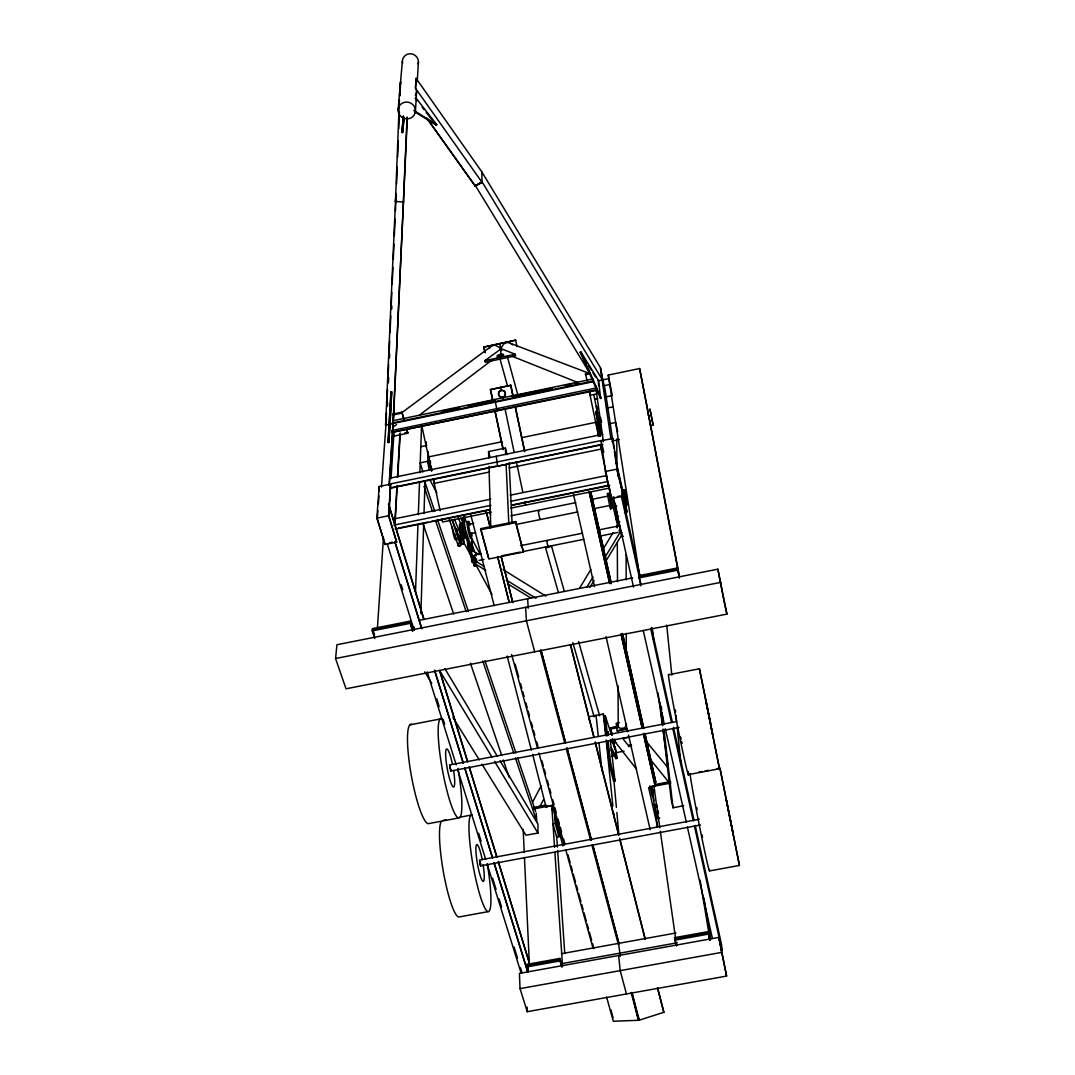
<?xml version="1.0" encoding="UTF-8"?>
<svg xmlns="http://www.w3.org/2000/svg" width="1075" height="1075" viewBox="0 0 1075 1075"><rect width="100%" height="100%" fill="white"/><g stroke="black" fill="none" stroke-linecap="round" stroke-linejoin="round"><path stroke-width="1.5" d="M481.922 764.177L525.944 835.194L537.943 833.085L537.943 824.055L500.05 760.764M653.009 794.64L653.882 800.714M429.637 467.343L427.877 461.269L428.159 451.581M420.876 613.583L423.698 523.552M424.007 513.541L425.001 481.869M426.103 446.851L426.251 441.852M414.103 630.367L414.224 627.007M415.514 591.788L417.96 524.694M418.323 514.629L419.492 482.756M419.855 472.691L421.575 425.727M395.506 200.918L385.602 425.176L393.06 423.617L403.461 201.065L403.394 201.979L395.452 201.468L399.389 99.679M399.524 96.347L399.698 91.778M396.581 183.946L397.239 167.257M397.629 157.232L398.274 140.543M398.731 128.852L399.376 112.149M400.034 95.46L400.599 82.09M412.383 631.119L410.059 621.148L372.447 628.62L372.286 630.877L374.799 638.563M386.785 406.202L387.524 389.499M387.82 382.808L388.639 364.425M388.935 357.747L389.674 341.03M390.037 332.672L390.776 315.969M391.072 309.277L391.811 292.561M392.187 284.217L392.926 267.5M393.289 259.142L393.961 244.106M394.323 235.748L395.062 219.031M395.439 210.687L396.097 195.637M387.39 406.148L387.537 402.816M388.424 382.754L388.653 377.742M389.54 357.693L389.688 354.347M391.69 309.224L391.838 305.891M403.394 201.979L407.062 117.215M407.344 117.417L393.826 411.779M392.818 433.064L393.732 436.168L407.774 433.238L406.982 429.489M388.102 442.457L391.004 391.824L391.703 391.864L390.023 424.437L388.801 442.51L388.102 442.457L391.004 391.824M396.675 542.122L388.989 516.228L390.561 484.153L379.193 486.491L376.855 518.163L385.078 544.474L396.675 542.122L388.545 515.772L390.561 484.153M388.801 442.51L391.703 391.864M394.753 524.062L396.957 485.672M397.441 477.327L399.927 433.91M394.995 524.882L397.199 486.464M397.763 476.44L400.249 433.01M403.689 419.277L401.916 412.195L392.509 414.171M427.003 118.613L475.217 186.217L482.097 182.427L415.501 88.258L416.106 78.381L481.775 171.812L600.683 368.053L602.457 379.905L482.084 181.89L475.204 185.666M415.434 110.806L416.643 91.294M417.234 81.539L418.444 62.014M389.056 485.524L393.853 411.349L389.405 484.691M415.501 88.258L416.106 78.381L416.925 80.155M389.137 508.717L389.352 505.371M389.661 500.359L390.507 486.988M391.045 478.644L393.907 433.521M597.095 390.252L391.811 432.392L391.932 430.524L596.706 387.847M385.078 544.474L377.298 518.62L377.903 510.491M377.433 627.76L383.466 537.46M483.763 347.091L515.61 340.157L483.763 347.091L484.865 351.767M385.602 425.176L386.489 412.894M381.477 487.083L386.463 417.772M378.373 503.973L378.978 495.844M379.327 490.966L379.193 486.491M395.452 201.468L396.084 193.567M608.302 735.233L607.872 731.739L608.678 734.4M399.698 91.818L400.558 81.888M398.099 110.174L402.346 61.409M404.133 117.712L402.628 132.548L401.862 132.467L403.313 116.382M402.628 132.548L403.945 118.075M503.758 355.959A3.333 0.833 -13.1 0 0 500.265 356.067L500.386 359.05M500.856 348.811L500.681 355.973M335.561 658.518L336.932 644.731L717.872 569.172L726.915 614.107L346.029 688.793L335.561 658.518L720.841 582.354M401.862 132.467L403.501 115.979M499.673 343.731L501.219 350.369M606.582 997.022L613.301 1021.25L638.51 1020.309L631.831 992.467M463.056 537.393C461.188 539.247 457.816 522.101 460.422 524.143M449.861 766.193L449.861 767.671M611.944 507.991L608.961 493.089M614.752 739.143L614.954 741.629L636.481 769.109M626.362 723.999C627.477 729.065 616.956 730.395 618.232 724.617L618.246 726.122L618.488 725.329M600.925 447.724L601.247 446.824M700.443 824.995L480.646 865.899L480.606 863.413M699.288 819.257L479.544 860.04L480.525 865.886M415.42 95.688L416.576 91.939L416.227 89.279M481.103 553.638L474.518 554.969L475.647 560.989M595.967 423.577L596.329 422.865M539.583 807.191L543.413 799.827M532.595 802.098L541.155 785.919M579.721 587.971L590.833 569.535M602.806 549.688L613.072 532.663M616.486 526.992L619.751 521.59M586.99 586.95L593.01 577.02M605.064 557.173L619.684 533.066L619.187 530.096M589.758 587.555L594.072 580.473M606.139 560.653L621.646 535.162M676.215 721.621L449.632 764.97L450.761 771.017L450.868 769.351M695.189 825.425L721.594 944.817L721.97 950.313L694.369 825.721M721.164 950.434L722.44 949.668M488.937 348.555L491.127 346.338A6.893 6.678 9.4 0 1 495.857 345.451L499.821 347.789A5.281 5.12 9.3 0 1 500.816 350.517M460.664 538.602L458.823 534.947M503.879 343.745L501.326 347.467A5.281 5.133 7.4 0 0 501.635 350.343M485.779 570.355L471.791 561.782L473.941 560.142L473.564 555.641M419.384 415.165L492.619 359.614M484.838 360.662L501.246 348.73L515.221 354.253L515.583 355.838L485.215 362.248L484.838 360.662L515.221 354.253M393.289 426.99L396.514 424.571M401.136 413.217L491.127 346.338M414.533 111.679L436.141 125.076L436.786 124.673L415.743 97.758M481.224 182.522L475.204 185.827L427.03 118.237M580.245 352.21L580.863 351.888L598.654 380.711L600.562 398.489L580.245 352.21L583.631 357.693M502.576 397.266A3.48 3.453 71.9 0 0 504.43 391.555A3.48 3.453 71.9 0 0 498.572 392.778A3.48 3.453 71.9 0 0 502.576 397.266L503.046 398.449M472.718 404.778L493.049 400.249M501.353 390.373L500.722 387.403M492.767 400.948L490.375 389.607L510.853 385.28L513.178 396.326M490.375 389.607L510.853 385.28M638.725 1018.415L639.343 1020.162L663.839 1012.287L657.645 987.885M590.403 373.643L585.593 374.637L585.485 373.804L590.282 372.797M392.456 415.044L401.875 413.069M639.518 575.38L608.235 375.081L639.612 368.523L647.714 409.736M392.603 420.795L593.037 378.938M512.076 396.272L534.315 391.623M441.865 411.161L459.67 407.438M467.773 405.745L485.578 402.023M488.265 401.526L491.369 400.881M513.124 396.272L516.39 395.6M519.427 395.022L525.662 393.719M528.793 393.074L531.91 392.415M534.329 391.851L552.281 388.102M565.329 385.374L571.846 384.003M575.112 383.332L578.377 382.646M392.456 422.986L593.333 381.047M392.63 423.577L593.467 381.652M597.888 380.859L608.961 378.588L612.293 395.613L605.83 396.957M603.398 385.858L609.888 384.514M391.811 432.392L596.961 389.661M404.697 433.01L407.815 432.365M589.167 390.507L590.229 395.264L596.598 393.947M594.515 399.309L597.74 398.637M420.809 446.689L426.842 445.44M607.053 408.083L613.193 406.807M601.086 433.977L598.278 418.027L600.75 417.517M428.508 456.915L501.958 441.744M521.429 437.713L595.671 422.368L596.101 421.534L598.95 435.644M427.877 461.269L420.218 462.855L422.865 471.952M609.404 423.778L615.653 422.488L617.682 431.814M488.762 458.152L488.574 451.554L505.384 448.073L507.051 454.537M389.419 478.281L602.779 434.313M388.962 484.207L603.693 440.024M623.231 495.373L623.352 496.153L611.5 498.558L605.588 472.006L601.127 440.831L612.737 438.439L613.019 439.702M611.608 441.193L619.375 439.594M390.225 487.889L495.938 466.147M601.18 444.512L497.577 466.187L496.287 456.257M390.198 488.265L602.873 444.539M434.219 483.36L489.636 471.979M509.187 467.961L601.153 449.081L600.898 444.889M376.855 518.163L388.545 515.772M394.31 518.862L490.67 499.203M510.235 495.212L606.313 475.607M393.947 525.084L490.845 505.344M510.531 501.34L607.16 481.654M398.489 528.08L427.998 522.074M431.277 521.402L490.308 509.389M511.593 505.062L608.047 485.43M395.183 529.128L490.308 509.778M511.606 505.438L609.74 485.47M491.356 512.09L442.551 522.007L441.865 518.795M510.88 508.112L609.176 488.117L608.517 484.865M468.928 524.318L473.766 523.337M510.921 515.798L575.837 502.616M592.123 499.311L608.41 496.005M389.472 542.794L392.375 542.203M611.393 497.765L614.349 497.174M617.305 496.569L620.262 495.965M462.519 517.814L463.365 528.336L464.924 528.013L472.678 551.327L471.146 551.636M618.421 521.939L616.862 522.248L611.124 498.357L612.696 498.034L621.914 536.506L623.446 536.197M480.632 528.658L515.664 521.563L523.431 552.026L488.735 559L480.632 528.658L488.695 557.885M480.659 529.76L515.718 522.665L515.664 521.563M470.837 533.603L475.688 532.622M516.067 524.452L577.732 511.955M594.018 508.663L610.304 505.357M470.017 538.132L471.549 537.822L472.678 551.327M452.145 519.695L461.981 544.34L464.279 543.883L463.553 537.688M467.235 539.153L467.853 546.651L469.385 546.342L469.009 541.84M617.117 516.511L618.676 516.202M520.569 545.683L582.502 533.213M598.694 529.948L619.751 525.715M479.047 560.384L483.978 559.403M502.079 555.762L520.166 552.12M523.458 551.462L583.738 539.327M599.944 536.076L617.749 532.488M474.263 562.306L476.695 561.822L476.427 558.825M619.684 533.066L622.143 532.582M467.853 546.651L474.384 566.135L475.903 565.826L475.257 558.342M677.344 568.003L677.747 570.18L639.061 577.866L638.725 575.689L677.344 568.003L679.4 578.162M419.022 620.342L632.57 577.893M638.899 576.778L677.546 569.092M372.286 630.877L409.965 623.393M663.02 729.078L671.163 799.048L673.044 807.795L683.66 805.686M409.817 724.873L442 718.637A50.619 7.78 79.7 0 0 441.516 764.768A50.619 7.78 79.7 0 0 458.582 817.994L428.132 823.705A50.552 8.64 79.8 0 1 410.462 770.479A50.552 8.64 79.8 0 1 412.021 724.442M668.422 674.778L699.462 668.771L710.736 723.408M604.204 717.213L603.277 714.002L588.858 716.77L589.181 720.022M610.506 731.914L605.279 715.937L603.908 716.205L606.125 735.972M626.752 729.092L617.157 730.933L616.163 723.26L619.348 722.642M610.681 730.328L610.398 727.869L617.346 726.539M618.327 727.506L610.251 729.052L610.143 728.165L618.219 726.619M606.475 732.25L607.859 731.994M626.617 728.554L617.157 730.933M607.886 732.505L606.515 732.774L606.932 735.502M606.596 733.526L607.98 733.257M450.761 771.017L679.077 727.412M628.982 737.248L622.721 738.444L628.163 745.271L631.321 744.666M628.432 746.52L631.603 745.916M612.575 738.498L616.069 752.661L624.078 751.143M613.637 755.497L614.981 755.241M611.352 756.182L614.188 755.644M610.896 749.88L615.881 758.614L617.211 758.359L615.142 746.964M610.304 740.017L615.008 781.041L613.597 781.31L609.256 763.976L610.681 763.707L608.074 740.648M443.142 820.373L446.353 819.768M459.186 817.349L472.019 814.917A49.087 7.135 80.1 0 0 472.395 861.478A49.087 7.135 80.1 0 0 488.023 911.587A49.087 7.135 80.1 0 0 487.311 863.937M698.589 772.173L701.868 771.554M705.16 770.936L708.452 770.318M716.662 768.759L719.954 768.141L739.439 865.442L709.46 870.938M688.322 774.618L719.484 768.746L705.563 699.341L713.262 737.544L711.113 726.364M533.321 807.459L545.966 805.067M654.662 784.589L670.652 781.565M549.325 805.739L546.06 807.002L552.604 805.121M649.891 786.793L655.186 785.798L643.428 733.486M533.402 808.951L550.803 805.686M659.674 817.914L657.416 818.33L654.218 804.799L651.665 786.672L670.881 783.057M657.47 826.662L648.642 787.679L655.186 785.798M554.418 811.733L555.224 823.356L552.98 823.772L556.716 837.143L558.946 836.726L558.234 826.715M654.218 804.799L656.489 804.369L657.188 807.379M488.265 911.6L459.012 916.975A49.02 7.928 80.3 0 1 443.787 874.096A49.02 7.928 80.3 0 1 441.247 821.461M561.405 953.727L675.906 932.993M528.443 971.625L526.871 964.396L559.873 958.416L562.185 966.344M676.067 944.992L674.549 937.682L708.035 931.635L709.849 939.698M674.724 938.918L708.237 932.858M526.978 966.895L560.035 960.916L559.873 958.416M674.898 940.168L708.438 934.108L709.89 940.558M562.077 963.576L677.304 942.775M718.785 937.427L519.427 973.399L520.031 988.624L527.274 1011.669L726.606 976.087L718.785 937.427L726.606 976.087M520.031 988.624L721.352 952.45M699.382 668.784L719.484 768.746M399.645 93.014L399.994 93.686M389.338 424.397L390.023 424.437M611.85 508.045L609.068 493.465M589.409 373.415L508.583 342.656A6.893 6.692 7.1 0 0 503.879 343.745M512.668 356.483L577.732 382.472M449.632 764.97L450.116 765.736M510.155 343.033L512.668 344.82M616.378 742.771L614.954 741.629M508.394 584.236L531.01 598.103M473.941 560.142L483.75 566.162M506.352 580.057L536.008 598.278M473.188 551.139L478.778 554.593M503.046 569.602L545.872 596.087M413.848 110.429L436.786 124.673M599.944 425.162L599.635 424.383L600.334 428.952M646.922 742.22L667.817 767.563M651.06 760.334L667.965 781.202M415.098 98.174L417.1 100.741M422.112 107.137L424.114 109.704M426.117 112.27L432.123 119.957M434.125 122.523L436.141 125.076M649.811 786.134L652.874 790.058M424.692 671.875L431.747 683.23M452.871 717.321L479.289 759.918M585.324 360.447L587.017 363.189M588.724 365.93L591.263 370.042M592.957 372.783L595.496 376.908M590.484 374.355L475.204 185.303L475.217 186.217M439.863 670.948L491.947 757.028M494.554 761.342L537.943 833.085M458.461 536.008L457.681 534.073M444.929 668.704L497.47 756.451M611.191 747.703L617.211 758.359M610.855 739.761L614.161 745.741M429.651 479.504L436.84 492.793M464.024 542.956L472.825 559.188M476.023 565.087L492.014 594.596M460.799 518.204L463.177 522.638M470.326 535.941L479.853 553.665M611.258 727.869L611.03 729.159M580.863 351.888L601.194 398.167M480.014 861.572L480.35 864.717L480.444 863.642M454.497 519.212L464.279 543.883M458.205 517.518L460.651 523.727M622.586 490.321L625.569 505.438L625.489 504.511M663.839 1012.287L657.416 987.791M452.118 520.287L460.678 545.549L458.38 546.019L449.229 519.185M429.328 460.799L427.863 451.621M422.972 523.579L453.69 614.013M470.407 663.194L501.662 755.214M503.275 759.985L509.201 777.427M424.652 481.291L434.784 511.472M437.458 519.427L468.418 611.567M484.973 660.803L515.933 752.943M517.545 757.714L535.686 811.733M424.02 486.357L432.499 511.552M435.711 521.093L466.201 611.715M482.782 660.991L513.823 753.199M515.422 757.969L536.828 821.555M463.365 528.336L475.903 565.826M471.253 541.84L474.747 552.348M464.333 516.054L466.389 522.275M372.958 630.219L374.53 635.003M374.449 636.131L372.367 629.748L410.018 622.264L412.424 629.99M538.898 511.458C537.352 507.857 539.744 520.77 540.322 518.808M547.215 541.209C546.127 538.441 548.116 548.801 548.089 545.522M401.23 584.813L402.722 589.624M436.678 698.616L439.164 706.624M443.169 719.444L444.66 724.254M478.617 833.246L481.116 841.268M492.592 878.127L496.086 889.348M499.082 898.969L501.582 906.978M514.065 947.048L517.559 958.268M520.555 967.89L522.047 972.7M387.242 543.829L414.211 630.286M427.192 671.915L456.163 764.782M457.654 769.579L485.631 859.234M487.123 864.045L521.079 972.915M410.059 621.148L413.055 630.756M526.871 964.396L528.322 969.126M528.389 970.376L526.925 965.646L559.954 959.666L561.808 966.008M394.995 541.76L421.749 628.391M434.623 670.088L463.365 763.129M464.843 767.94L492.592 857.769M494.083 862.58L527.771 971.666M394.955 542.27L421.682 628.808M435.053 672.063L463.271 763.411M464.749 768.222L492.471 857.957M493.963 862.768L527.623 971.733M388.962 505.223L423.926 619.146M439.688 670.491L467.759 761.947M469.238 766.757L496.825 856.614M498.303 861.424L528.833 960.902M388.438 504.135L423.913 619.684M439.675 671.028L467.276 760.912M469.238 767.322L496.838 857.205M498.316 862.016L529.357 963.119M392.872 432.177L393.786 435.281M560.035 960.916L561.889 967.258M401.916 412.195L404.039 419.425M406.861 430.134L407.774 433.238M607.792 494.218C605.682 487.701 612.548 519.158 610.304 506.365M545.468 547.43L558.449 592.607M572.827 642.635L594.166 716.864M681.752 741.898L682.155 743.322M551.542 546.207L564.362 591.438M578.565 641.506L599.635 715.802M499.848 358.378L507.427 385.683M515.127 664.122L518.714 677.035M520.502 683.498L521.845 688.336M522.732 691.574L524.076 696.412M525.863 702.875L527.207 707.713M528.107 710.951L529.438 715.789M531.238 722.252L532.568 727.09M533.469 730.328L534.812 735.166M536.6 741.629L537.943 746.467M541.975 761.006L543.305 765.843M544.205 769.082L545.549 773.919M547.336 780.383L548.68 785.22M549.567 788.459L550.911 793.296M552.698 799.76L554.042 804.597M554.942 807.836L556.286 812.673M558.073 819.137L559.417 823.974M560.303 827.199L561.647 832.05M563.434 838.513L564.778 843.351M567.909 854.652L570.153 862.728M571.04 865.953L572.384 870.804M573.284 874.029L575.515 882.105M576.415 885.33L577.745 890.181M578.646 893.406L580.89 901.482M581.777 904.707L583.12 909.558M584.021 912.782L586.251 920.858M587.152 924.083L588.482 928.934M589.382 932.159L591.613 940.235M592.513 943.46L593.857 948.311M610.855 1009.667L613.086 1017.743M511.593 654.541L537.581 748.24M538.924 753.091L564.456 845.165M565.799 850.016L593.131 948.553M555.224 823.356L558.946 836.726M507.4 356.792L517.962 395.385M534.692 651.799L526.387 620.799L525.621 607.308M626.456 993.972L620.194 970.631L618.622 955.5M620.342 956.307L618.501 943.393M488.574 451.554L489.851 456.378M541.101 650.173L565.652 742.677M566.955 747.542L591.519 840.045M592.809 844.91L619.093 943.89M632.019 992.574L639.343 1020.162M540.94 650.268L565.49 742.704M567.21 749.194L591.331 840.018M592.634 844.883L618.904 943.81M540.134 650.375L564.724 742.852M566.444 749.342L590.618 840.207M591.908 845.071L618.232 944.052M631.173 992.722L638.51 1020.309M616.351 505.505L616.62 506.513M515.718 522.665L523.431 552.026M599.084 427.863L598.614 426.358L598.896 428.589M495.266 401.754L497.268 411.04M494.984 402.211L494.742 399.47M470.769 514.831L494.191 605.722M507.158 656.046L531.426 750.189M532.663 754.435L546.06 807.002M552.617 805.766L562.897 845.985M570.583 644.664L594.099 737.383M595.348 742.261L618.864 834.979M619.684 838.231L645.269 939.093M570.368 644.758L593.884 737.423M595.12 742.301L618.636 834.966M619.872 839.844L645.04 939.012M501.232 556.568L512.721 602.067M489.73 511.552L490.549 514.804M501.219 557.078L512.708 602.618M486.585 512.735L490.281 527.341M497.685 556.568L509.201 602.013M486.155 511.619L490.267 527.865M497.671 557.092L509.187 602.578M598.278 418.027L599.89 424.464M610.681 763.707L615.008 781.041M610.398 727.869L611.003 730.328M610.143 728.165L611.809 735.354M739.439 865.442L719.954 768.141M674.549 937.682L676.484 945.718M616.365 509.281L614.9 503.14L616.875 515.032M655.333 807.567L654.635 804.49M599.38 429.1L598.264 424.665L599.151 429.987M657.9 810.389L658.612 813.399M651.813 786.685L653.224 792.665M651.665 786.672L653.076 792.665M483.79 346.889L485.174 352.721M615.545 459.576L623.863 495.333M616.687 468.095L626.927 511.969L624.588 512.439L626.927 511.969L625.65 504.524M647.593 410.153L649.004 417.382M501.246 348.73L501.608 350.289M500.453 348.891L500.816 350.45M573.566 494.728L594.515 586.601M606.045 636.615L627.76 731.82M628.512 735.085L650.173 829.725M515.61 340.157L517.021 346.607M457.399 532.985L456.7 529.424M649.999 786.295L652.162 795.89M655.065 808.682L657.631 826.648M723.918 600.723L726.915 614.107M601.127 440.831L601.409 442.08M613.368 497.228L633.551 587.098M643.253 630.474L664.377 724.348M665.317 728.756L686.388 822.388M687.395 827.024L712.402 938.408M585.485 373.804L587.152 381.195M611.5 498.558L605.4 471.495L617.359 469.049L623.352 496.153M590.793 491.974L611.352 583.698M622.734 634.465L643.67 727.829M645.134 734.373L655.857 782.493L644.839 733.338M590.833 492.471L611.043 582.596M622.425 633.39L643.737 728.42M589.113 491.597L609.659 583.134M621.041 633.793L642.339 728.595M589.154 492.108L609.727 583.671M621.108 634.357L642.044 727.56M643.508 734.104L655.266 786.43M680.582 736.832L681.12 739.277M702.069 834.885L702.58 837.129M623.124 492.444L623.487 494.083M596.827 407.667L596.518 406.269L597.687 413.875L597.378 412.477M600.132 434.891L600.468 436.369M617.722 473.282L618.327 476.05M621.753 493.425L639.84 575.206M651.41 627.531L672.399 722.4M673.487 727.305L694.101 820.521M621.35 496.193L640.969 584.733M650.778 628.996L671.485 722.44M672.937 728.998L693.267 820.803M638.725 575.689L640.821 585.808M599.232 427.46L595.752 411.55L600.226 436.222M601.987 444.257L603.733 452.293M620.597 530.378L619.979 527.314M608.235 375.081L608.84 377.849M624.145 499.082L624.414 500.292M428.938 458.084L431.68 470.837M433.4 478.805L434.098 482.003M421.857 426.09L431.532 470.917M433.212 478.697L440.118 510.732M599.662 430.04L600.388 433.87M599.796 433.252L600.186 435.442M515.328 406.525L524.815 451.742M510.665 385.361L513.044 396.715M515.1 406.458L524.304 450.264M516.349 461.605L522.799 492.189M524.842 501.904L525.527 505.143M504.968 408.607L514.186 452.36M490.926 391.098L492.928 400.558M495.078 410.744L503.261 449.458M494.822 410.677L503.046 449.578M449.941 768.141L450.627 769.176M649.73 420.943L650.093 422.65L649.703 420.527M614.322 745.351C612.065 735.515 615.411 754.677 614.672 747.246M623.903 497.873L624.172 499.19M593.776 394.686L600.105 425.552M589.261 391.219L598.573 436.504M600.186 444.365L606.837 476.736M648.709 415.649L650.738 425.821L650.603 425.042M600.71 430.968L601.14 433.091M648.507 415.044L648.924 417.113M599.326 431.25L599.756 433.373M649.703 420.459L650.079 422.327M624.293 497.953L624.683 499.942M717.872 569.172L723.609 599.138M598.936 429.234L599.46 431.586M649.891 421.212L679.548 576.885M639.612 368.523L679.091 576.066M600.119 423.093L600.468 424.974M615.29 755.362L615.881 758.614M623.433 495.494L623.057 493.035L623.272 494.594M612.092 734.709L611.688 732.277M611.93 734.736L611.514 732.317M601.032 419.116L601.597 422.3M696.707 807.473L697.111 809.798M675.275 709.822L675.651 712.093M621.417 533.523L621.914 536.506M703.87 897.867L710.683 939.012M700.107 880.049L709.957 939.698M616.19 508.556L617.184 514.508M615.142 511.848L616.862 522.248M708.035 931.635L708.438 934.108M609.404 487.942L611.124 498.357M388.895 504.901L389.983 511.472M612.737 438.439L617.534 469.56M613.906 448.02L605.225 390.346L600.361 368.12L610.963 439.272M614.403 451.312L618.179 476.306M598.264 382.606L598.721 385.791M600.105 395.318L600.562 398.489M653.896 786.255L659.822 827.777M660.292 831.109L675.691 939.066M676.175 942.385L676.645 945.718M656.718 813.372L657.416 818.33M595.456 385.347L603.411 441.691M658.048 692.985L662.375 724.752M663.06 729.75L666.003 751.371M666.446 754.556L667.145 759.689M667.575 762.874L668.045 766.341M590.121 394.417L590.229 395.264M615.962 751.761L616.069 752.661M615.155 747.165L615.438 749.638M659.916 702.418L662.63 725.746M654.433 789.816L654.527 790.663M613.973 741.145L614.255 743.537M652.27 628.082L653.613 639.732M661.313 706.288L661.689 709.621M662.079 712.953L663.423 724.59M664.001 729.589L673.044 807.795M461.444 539.69L461.981 544.34M613.933 780.853L616.405 807.473M605.279 715.937L607.523 735.703M606.676 740.917L609.256 763.976M603.277 714.002L605.642 735.112M606.179 739.99L612.857 805.995M601.973 770.815L598.99 743.027M596.061 715.386L598.305 736.523M666.702 625.112L671.835 675.194M675.947 715.251L676.632 721.93M677.143 726.928L680.73 761.987M613.489 812.646L613.973 817.632M616.862 812.472L618.824 834.146M475.916 552.832L476.171 555.829M474.129 563.139L474.384 566.135M471.038 552.792L471.791 561.782M463.943 516L464.924 528.013M460.087 538.038L460.678 545.549L458.38 546.019L458.152 543.009M536.223 813.318L536.707 819.902M556.608 835.436L557.401 847.073M557.643 850.406L564.765 953.538M551.757 805.498L554.566 847.369M554.902 852.394L562.561 966.291M527.65 598.748L528.201 608.222M509.147 462.613L512.049 522.369M523.176 829.322L524.237 852.582M524.466 857.568L529.424 965.592M505.384 448.073L505.68 454.658M506.123 464.534L508.824 523.78M527.072 1007.087L527.274 1011.669M481.775 171.812L482.097 182.427M489.004 466.402L490.778 527.449M552.039 809.085L552.053 809.945M616.768 438.922L616.902 464.104M617.184 519.507L617.225 527.906M617.305 543.023L617.507 581.629M618.031 685.729L618.232 726.028M626.026 489.555L626.04 499.579M626.04 504.605L626.053 507.938M626.053 511.283L626.053 514.629M626.12 554.74L626.161 579.801M626.241 633.282L626.268 655.011M550.817 545.791A3.117 2.244 -15.9 0 1 548.317 547.444A3.117 2.244 -15.9 0 1 545.549 546.852M470.581 535.861A7.821 0.927 78.5 0 1 468.015 530.082A7.821 0.927 78.5 0 1 467.571 521.818M465.69 537.164A7.74 0.941 78.5 0 1 462.962 530.203A7.74 0.941 78.5 0 1 462.868 523.162M557.925 826.164A7.404 0.739 79.5 0 1 556.783 825.345A7.404 0.739 79.5 0 1 554.969 815.723M505.143 392.214A3.467 3.453 71.9 0 1 502.186 397.239A3.467 3.453 71.9 0 1 498.894 392.402A3.467 3.453 71.9 0 1 504.632 391.461M429.18 469.439A8.264 1.102 78.2 0 1 427.917 461.067A8.264 1.102 78.2 0 1 429.153 460.96M431.613 468.942A8.264 1.088 78.2 0 1 431.156 466.819M430.524 462.814A8.264 1.088 78.2 0 1 430.376 461.202M431.666 470.165A8.183 1.075 78.2 0 1 430.752 466.026M430.43 464.01A8.183 1.075 78.2 0 1 430.134 460.799M464.346 537.124A7.821 0.954 78.5 0 1 461.739 531.359A7.821 0.954 78.5 0 1 461.323 523.082M459.065 536.949A6.114 0.766 78.5 0 1 457.963 535.713A6.114 0.766 78.5 0 1 456.485 529.182M459.455 537.419A7.74 0.967 78.5 0 1 458.273 537.487A7.74 0.967 78.5 0 1 456.163 528.564M455.787 538.857A7.821 0.994 78.5 0 1 454.067 536.788A7.821 0.994 78.5 0 1 452.158 526.696M457.077 539.327A7.821 0.994 78.5 0 1 456.553 539.301M456.149 538.521A7.821 0.994 78.5 0 1 454.738 533.818M471.764 532.824A7.821 0.927 78.5 0 1 470.716 534.718A7.821 0.927 78.5 0 1 468.377 522.961A7.821 0.927 78.5 0 1 470.245 525.178M465.717 536.855A7.821 0.954 78.5 0 1 463.123 531.077A7.821 0.954 78.5 0 1 462.707 522.799M428.804 459.603A8.076 1.062 78.2 0 1 428.602 457.843M429.167 460.302A6.383 0.847 78.2 0 1 428.979 457.036M497.349 357.532A3.333 0.833 -13.1 0 1 500.265 356.067M402.588 63.465A8.116 7.888 31.5 0 1 410.489 53.75A8.116 7.888 31.5 0 1 418.148 64.057M688.215 771.42A51.183 1.223 78.8 0 1 678.406 730.53A51.183 1.223 78.8 0 1 668.731 674.724M709.473 869.487A49.611 1.129 78.8 0 1 699.57 826.541A49.611 1.129 78.8 0 1 690.365 773.731M453.623 770.627A19.323 2.97 79.7 0 1 451.5 784.28A19.323 2.97 79.7 0 1 445.668 752.513A19.323 2.97 79.7 0 1 452.427 764.097M457.963 768.423A50.619 7.78 79.7 0 1 458.582 817.994M483.092 864.555A18.732 2.728 80.1 0 1 481.439 879.014A18.732 2.728 80.1 0 1 475.903 847.906A18.732 2.728 80.1 0 1 482.245 859.785M733.338 834.885L725.947 798.067L733.338 834.885M626.994 504.941L623.863 489.703L626.994 504.941M653.183 425.31L649.945 409.199L653.183 425.31M624.562 499.808L624.347 498.666L624.75 500.829L624.575 499.915M498.545 356.363A3.333 0.833 -13.1 0 0 503.476 354.575A3.333 0.833 -13.1 0 0 498.679 354.857A3.333 0.833 -13.1 0 0 498.545 356.363M399.215 114.38A8.708 8.372 21.3 0 0 414.211 114.958A8.708 8.372 21.3 0 0 406.887 102.058A8.708 8.372 21.3 0 0 399.215 114.38"/></g></svg>
